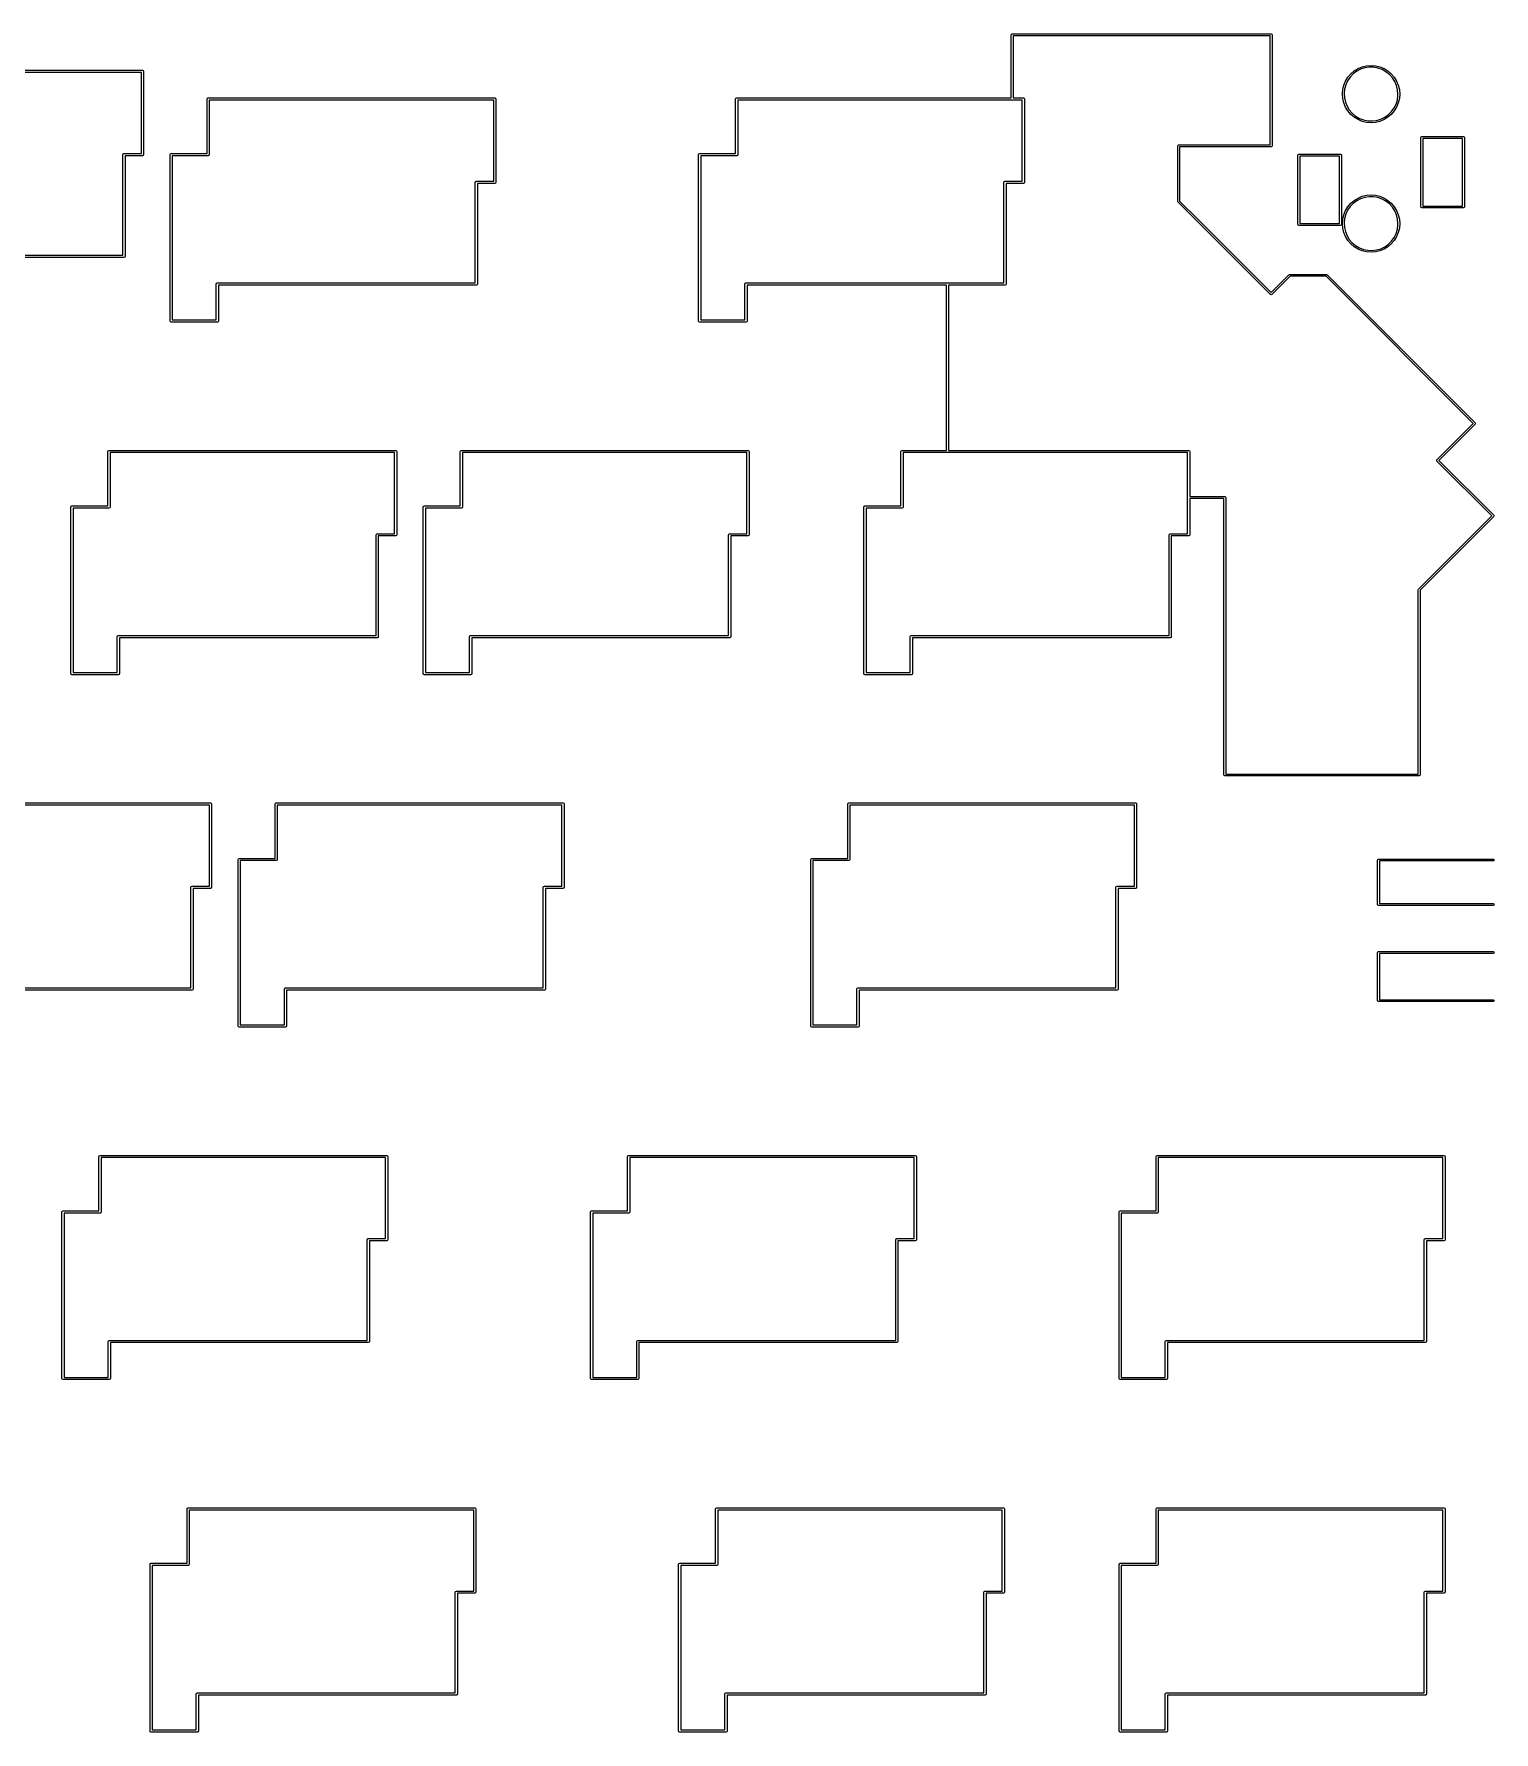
# Model space of a CAD drawing. Extents: x 11 to 426, y -338 to -15.
# Drawn here: x 347.1 to 426.1, y -110.7 to -18.9 of the extents above; entities that cross this region are included whole.
import ezdxf

# ---------------------------------------------------------------- set-up
doc = ezdxf.new("R2010")
doc.units = 0
doc.layers.add('BLACK', color=7, linetype='CONTINUOUS')

msp = doc.modelspace()

# ---------------------------------------------------------------- linework, layer by layer
at = {"layer": 'BLACK', "linetype": 'CONTINUOUS'}
for p, q in [((399.95, -19), (399.965, -18.9646)), ((399.95, -22.41), (399.95, -19)), ((399.965, -18.9646), (400, -18.95)), ((400, -18.95), (414, -18.95)), ((413.95, -19.05), (400.05, -19.05)), ((400.05, -19.05), (400.05, -22.41)), ((413.95, -24.95), (413.95, -19.05)), ((414, -18.95), (414.035, -18.9646)), ((414.035, -18.9646), (414.05, -19)), ((414.05, -19), (414.05, -25)), ((337.484, -20.9096), (352.984, -20.9096)), ((352.924, -21.0296), (337.544, -21.0296)), ((352.924, -25.4096), (352.924, -21.0296)), ((352.984, -20.9096), (353.027, -20.9272)), ((353.027, -20.9272), (353.044, -20.9696)), ((353.044, -20.9696), (353.044, -25.4696)), ((418.146, -21.2889), (418.304, -21.104)), ((418.304, -21.104), (418.489, -20.946)), ((418.625, -20.9688), (418.434, -21.112)), ((418.489, -20.946), (418.696, -20.8189)), ((418.836, -20.8587), (418.625, -20.9688)), ((418.696, -20.8189), (418.921, -20.7259)), ((419.063, -20.7846), (418.836, -20.8587)), ((418.921, -20.7259), (419.158, -20.6691)), ((419.299, -20.7486), (419.063, -20.7846)), ((419.158, -20.6691), (419.4, -20.65)), ((419.537, -20.7515), (419.299, -20.7486)), ((419.4, -20.65), (419.642, -20.6691)), ((419.772, -20.7933), (419.537, -20.7515)), ((419.642, -20.6691), (419.879, -20.7259)), ((419.996, -20.8729), (419.772, -20.7933)), ((419.879, -20.7259), (420.104, -20.8189)), ((420.205, -20.9881), (419.996, -20.8729)), ((420.104, -20.8189), (420.311, -20.946)), ((420.392, -21.1359), (420.205, -20.9881)), ((420.311, -20.946), (420.496, -21.104)), ((420.496, -21.104), (420.654, -21.2889)), ((417.853, -22.1645), (417.869, -21.9575)), ((417.869, -21.9575), (417.926, -21.721)), ((417.926, -21.721), (418.019, -21.4963)), ((417.971, -21.9274), (417.945, -22.1645)), ((418.035, -21.6976), (417.971, -21.9274)), ((418.019, -21.4963), (418.146, -21.2889)), ((418.135, -21.4813), (418.035, -21.6976)), ((418.269, -21.2844), (418.135, -21.4813)), ((418.434, -21.112), (418.269, -21.2844)), ((420.553, -21.3123), (420.392, -21.1359)), ((420.682, -21.5125), (420.553, -21.3123)), ((420.654, -21.2889), (420.781, -21.4963)), ((420.777, -21.7311), (420.682, -21.5125)), ((420.835, -21.9624), (420.777, -21.7311)), ((420.781, -21.4963), (420.874, -21.721)), ((420.855, -22.2), (420.835, -21.9624)), ((420.874, -21.721), (420.931, -21.9575)), ((420.931, -21.9575), (420.95, -22.2)), ((356.474, -22.47), (356.492, -22.4276)), ((356.474, -25.41), (356.474, -22.47)), ((356.492, -22.4276), (356.534, -22.41)), ((356.534, -22.41), (372.034, -22.41)), ((371.974, -22.53), (356.594, -22.53)), ((356.594, -22.53), (356.594, -25.47)), ((371.974, -26.91), (371.974, -22.53)), ((372.034, -22.41), (372.077, -22.4276)), ((372.077, -22.4276), (372.094, -22.47)), ((372.094, -22.47), (372.094, -26.97)), ((385.049, -22.47), (385.067, -22.4276)), ((385.049, -25.41), (385.049, -22.47)), ((385.067, -22.4276), (385.109, -22.41)), ((385.109, -22.41), (399.95, -22.41)), ((400.549, -22.53), (385.169, -22.53)), ((385.169, -22.53), (385.169, -25.47)), ((400.05, -22.41), (400.609, -22.41)), ((400.549, -26.91), (400.549, -22.53)), ((400.609, -22.41), (400.652, -22.4276)), ((400.652, -22.4276), (400.669, -22.47)), ((400.669, -22.47), (400.669, -26.97)), ((417.85, -22.2), (417.853, -22.1645)), ((417.869, -22.4425), (417.85, -22.2)), ((417.926, -22.679), (417.869, -22.4425)), ((418.019, -22.9037), (417.926, -22.679)), ((417.945, -22.1645), (417.959, -22.4025)), ((417.959, -22.4025), (418.012, -22.6351)), ((418.012, -22.6351), (418.101, -22.856)), ((418.146, -23.1111), (418.019, -22.9037)), ((418.101, -22.856), (418.226, -23.0593)), ((420.647, -22.9494), (420.753, -22.7356)), ((420.781, -22.9037), (420.654, -23.1111)), ((420.753, -22.7356), (420.822, -22.5075)), ((420.874, -22.679), (420.781, -22.9037)), ((420.822, -22.5075), (420.853, -22.2711)), ((420.853, -22.2711), (420.855, -22.2)), ((420.931, -22.4425), (420.874, -22.679)), ((420.95, -22.2), (420.931, -22.4425)), ((418.304, -23.296), (418.146, -23.1111)), ((418.226, -23.0593), (418.382, -23.2395)), ((418.489, -23.454), (418.304, -23.296)), ((418.382, -23.2395), (418.565, -23.3918)), ((418.696, -23.5811), (418.489, -23.454)), ((418.565, -23.3918), (418.771, -23.5121)), ((418.921, -23.6741), (418.696, -23.5811)), ((418.771, -23.5121), (418.994, -23.5972)), ((419.158, -23.7309), (418.921, -23.6741)), ((418.994, -23.5972), (419.228, -23.6447)), ((419.4, -23.75), (419.158, -23.7309)), ((419.228, -23.6447), (419.466, -23.6535)), ((419.642, -23.7309), (419.4, -23.75)), ((419.466, -23.6535), (419.703, -23.6232)), ((419.879, -23.6741), (419.642, -23.7309)), ((419.703, -23.6232), (419.931, -23.5547)), ((420.104, -23.5811), (419.879, -23.6741)), ((419.931, -23.5547), (420.145, -23.4498)), ((420.311, -23.454), (420.104, -23.5811)), ((420.145, -23.4498), (420.339, -23.3113)), ((420.496, -23.296), (420.311, -23.454)), ((420.339, -23.3113), (420.508, -23.143)), ((420.654, -23.1111), (420.496, -23.296)), ((420.508, -23.143), (420.647, -22.9494)), ((422.1, -24.55), (422.115, -24.5146)), ((422.1, -28.3), (422.1, -24.55)), ((422.115, -24.5146), (422.15, -24.5)), ((422.15, -24.5), (424.4, -24.5)), ((422.2, -24.6), (422.2, -28.25)), ((424.35, -24.6), (422.2, -24.6)), ((424.35, -28.25), (424.35, -24.6)), ((424.4, -24.5), (424.435, -24.5146)), ((424.435, -24.5146), (424.45, -24.55)), ((424.45, -24.55), (424.45, -28.3)), ((351.924, -25.4696), (351.942, -25.4272)), ((351.924, -30.9096), (351.924, -25.4696)), ((351.942, -25.4272), (351.984, -25.4096)), ((351.984, -25.4096), (352.924, -25.4096)), ((352.984, -25.5296), (352.044, -25.5296)), ((352.044, -25.5296), (352.044, -30.9696)), ((353.027, -25.512), (352.984, -25.5296)), ((353.044, -25.4696), (353.027, -25.512)), ((354.474, -25.47), (354.492, -25.4276)), ((354.474, -34.47), (354.474, -25.47)), ((354.492, -25.4276), (354.534, -25.41)), ((354.534, -25.41), (356.474, -25.41)), ((356.534, -25.53), (354.594, -25.53)), ((354.594, -25.53), (354.594, -34.41)), ((356.577, -25.5124), (356.534, -25.53)), ((356.594, -25.47), (356.577, -25.5124)), ((383.049, -25.47), (383.067, -25.4276)), ((383.049, -34.47), (383.049, -25.47)), ((383.067, -25.4276), (383.109, -25.41)), ((383.109, -25.41), (385.049, -25.41)), ((385.109, -25.53), (383.169, -25.53)), ((383.169, -25.53), (383.169, -34.41)), ((385.152, -25.5124), (385.109, -25.53)), ((385.169, -25.47), (385.152, -25.5124)), ((408.95, -25), (408.965, -24.9646)), ((408.95, -28), (408.95, -25)), ((408.965, -24.9646), (409, -24.95)), ((409, -24.95), (413.95, -24.95)), ((414, -25.05), (409.05, -25.05)), ((409.05, -25.05), (409.05, -27.9793)), ((414.035, -25.0354), (414, -25.05)), ((414.05, -25), (414.035, -25.0354)), ((415.45, -25.5), (415.465, -25.4646)), ((415.45, -29.25), (415.45, -25.5)), ((415.465, -25.4646), (415.5, -25.45)), ((415.5, -25.45), (417.75, -25.45)), ((415.55, -25.55), (415.55, -29.2)), ((417.7, -25.55), (415.55, -25.55)), ((417.7, -29.2), (417.7, -25.55)), ((417.75, -25.45), (417.785, -25.4646)), ((417.785, -25.4646), (417.8, -25.5)), ((417.8, -25.5), (417.8, -29.25)), ((370.974, -26.97), (370.992, -26.9276)), ((370.974, -32.41), (370.974, -26.97)), ((370.992, -26.9276), (371.034, -26.91)), ((371.034, -26.91), (371.974, -26.91)), ((372.034, -27.03), (371.094, -27.03)), ((371.094, -27.03), (371.094, -32.47)), ((372.077, -27.0124), (372.034, -27.03)), ((372.094, -26.97), (372.077, -27.0124)), ((399.549, -26.97), (399.567, -26.9276)), ((399.549, -32.41), (399.549, -26.97)), ((399.567, -26.9276), (399.609, -26.91)), ((399.609, -26.91), (400.549, -26.91)), ((400.609, -27.03), (399.669, -27.03)), ((399.669, -27.03), (399.669, -32.47)), ((400.652, -27.0124), (400.609, -27.03)), ((400.669, -26.97), (400.652, -27.0124)), ((408.965, -28.0354), (408.95, -28)), ((409.965, -29.0354), (408.965, -28.0354)), ((409.05, -27.9793), (410.035, -28.9646)), ((418.019, -28.4963), (418.146, -28.2889)), ((418.269, -28.2844), (418.135, -28.4813)), ((418.146, -28.2889), (418.304, -28.104)), ((418.434, -28.112), (418.269, -28.2844)), ((418.304, -28.104), (418.489, -27.946)), ((418.625, -27.9688), (418.434, -28.112)), ((418.489, -27.946), (418.696, -27.8189)), ((418.836, -27.8587), (418.625, -27.9688)), ((418.696, -27.8189), (418.921, -27.7259)), ((419.063, -27.7846), (418.836, -27.8587)), ((418.921, -27.7259), (419.158, -27.6691)), ((419.299, -27.7486), (419.063, -27.7846)), ((419.158, -27.6691), (419.4, -27.65)), ((419.537, -27.7515), (419.299, -27.7486)), ((419.4, -27.65), (419.642, -27.6691)), ((419.772, -27.7933), (419.537, -27.7515)), ((419.642, -27.6691), (419.879, -27.7259)), ((419.996, -27.8729), (419.772, -27.7933)), ((419.879, -27.7259), (420.104, -27.8189)), ((420.205, -27.9881), (419.996, -27.8729)), ((420.104, -27.8189), (420.311, -27.946)), ((420.392, -28.1359), (420.205, -27.9881)), ((420.311, -27.946), (420.496, -28.104)), ((420.553, -28.3123), (420.392, -28.1359)), ((420.496, -28.104), (420.654, -28.2889)), ((420.682, -28.5125), (420.553, -28.3123)), ((420.654, -28.2889), (420.781, -28.4963)), ((422.115, -28.3354), (422.1, -28.3)), ((422.15, -28.35), (422.115, -28.3354)), ((424.4, -28.35), (422.15, -28.35)), ((422.2, -28.25), (424.35, -28.25)), ((424.435, -28.3354), (424.4, -28.35)), ((424.45, -28.3), (424.435, -28.3354)), ((413.965, -33.0354), (409.965, -29.0354)), ((409.965, -29.0354), (409.965, -29.0354)), ((410.035, -28.9646), (410.035, -28.9646)), ((410.035, -28.9646), (414, -32.9293)), ((415.465, -29.2854), (415.45, -29.25)), ((415.5, -29.3), (415.465, -29.2854)), ((417.75, -29.3), (415.5, -29.3)), ((415.55, -29.2), (417.7, -29.2)), ((417.785, -29.2854), (417.75, -29.3)), ((417.8, -29.25), (417.785, -29.2854)), ((417.85, -29.2), (417.853, -29.1645)), ((417.869, -29.4425), (417.85, -29.2)), ((417.853, -29.1645), (417.869, -28.9575)), ((417.869, -28.9575), (417.926, -28.721)), ((417.926, -28.721), (418.019, -28.4963)), ((417.971, -28.9274), (417.945, -29.1645)), ((417.945, -29.1645), (417.959, -29.4025)), ((418.035, -28.6976), (417.971, -28.9274)), ((418.135, -28.4813), (418.035, -28.6976)), ((420.777, -28.7311), (420.682, -28.5125)), ((420.835, -28.9624), (420.777, -28.7311)), ((420.781, -28.4963), (420.874, -28.721)), ((420.822, -29.5075), (420.853, -29.2711)), ((420.855, -29.2), (420.835, -28.9624)), ((420.853, -29.2711), (420.855, -29.2)), ((420.874, -28.721), (420.931, -28.9575)), ((420.931, -28.9575), (420.95, -29.2)), ((420.95, -29.2), (420.931, -29.4425)), ((417.926, -29.679), (417.869, -29.4425)), ((418.019, -29.9037), (417.926, -29.679)), ((417.959, -29.4025), (418.012, -29.6351)), ((418.012, -29.6351), (418.101, -29.856)), ((418.146, -30.1111), (418.019, -29.9037)), ((418.101, -29.856), (418.226, -30.0593)), ((418.304, -30.296), (418.146, -30.1111)), ((418.226, -30.0593), (418.382, -30.2395)), ((418.382, -30.2395), (418.565, -30.3918)), ((420.339, -30.3113), (420.508, -30.143)), ((420.654, -30.1111), (420.496, -30.296)), ((420.508, -30.143), (420.647, -29.9494)), ((420.647, -29.9494), (420.753, -29.7356)), ((420.781, -29.9037), (420.654, -30.1111)), ((420.753, -29.7356), (420.822, -29.5075)), ((420.874, -29.679), (420.781, -29.9037)), ((420.931, -29.4425), (420.874, -29.679)), ((337.984, -30.9096), (351.924, -30.9096)), ((351.984, -31.0296), (338.044, -31.0296)), ((352.027, -31.012), (351.984, -31.0296)), ((352.044, -30.9696), (352.027, -31.012)), ((418.489, -30.454), (418.304, -30.296)), ((418.696, -30.5811), (418.489, -30.454)), ((418.565, -30.3918), (418.771, -30.5121)), ((418.921, -30.6741), (418.696, -30.5811)), ((418.771, -30.5121), (418.994, -30.5972)), ((419.158, -30.7309), (418.921, -30.6741)), ((418.994, -30.5972), (419.228, -30.6447)), ((419.4, -30.75), (419.158, -30.7309)), ((419.228, -30.6447), (419.466, -30.6535)), ((419.642, -30.7309), (419.4, -30.75)), ((419.466, -30.6535), (419.703, -30.6232)), ((419.879, -30.6741), (419.642, -30.7309)), ((419.703, -30.6232), (419.931, -30.5547)), ((420.104, -30.5811), (419.879, -30.6741)), ((419.931, -30.5547), (420.145, -30.4498)), ((420.311, -30.454), (420.104, -30.5811)), ((420.145, -30.4498), (420.339, -30.3113)), ((420.496, -30.296), (420.311, -30.454)), ((414, -32.9293), (414.965, -31.9646)), ((415.021, -32.05), (414.035, -33.0354)), ((414.965, -31.9646), (415, -31.95)), ((415, -31.95), (417, -31.95)), ((416.979, -32.05), (415.021, -32.05)), ((424.929, -40), (416.979, -32.05)), ((417, -31.95), (417.035, -31.9646)), ((417.035, -31.9646), (425.035, -39.9646)), ((356.974, -32.47), (356.992, -32.4276)), ((356.974, -34.41), (356.974, -32.47)), ((356.992, -32.4276), (357.034, -32.41)), ((357.034, -32.41), (370.974, -32.41)), ((371.034, -32.53), (357.094, -32.53)), ((357.094, -32.53), (357.094, -34.47)), ((371.077, -32.5124), (371.034, -32.53)), ((371.094, -32.47), (371.077, -32.5124)), ((385.549, -32.47), (385.567, -32.4276)), ((385.549, -34.41), (385.549, -32.47)), ((385.567, -32.4276), (385.609, -32.41)), ((385.609, -32.41), (399.549, -32.41)), ((396.45, -32.53), (385.669, -32.53)), ((385.669, -32.53), (385.669, -34.47)), ((396.45, -41.46), (396.45, -32.53)), ((399.609, -32.53), (396.55, -32.53)), ((396.55, -32.53), (396.55, -41.46)), ((399.652, -32.5124), (399.609, -32.53)), ((399.669, -32.47), (399.652, -32.5124)), ((413.975, -33.0396), (413.965, -33.0354)), ((414, -33.05), (413.975, -33.0396)), ((414.035, -33.0354), (414, -33.05)), ((354.492, -34.5124), (354.474, -34.47)), ((354.534, -34.53), (354.492, -34.5124)), ((357.034, -34.53), (354.534, -34.53)), ((354.594, -34.41), (356.974, -34.41)), ((357.077, -34.5124), (357.034, -34.53)), ((357.094, -34.47), (357.077, -34.5124)), ((383.067, -34.5124), (383.049, -34.47)), ((383.109, -34.53), (383.067, -34.5124)), ((385.609, -34.53), (383.109, -34.53)), ((383.169, -34.41), (385.549, -34.41)), ((385.652, -34.5124), (385.609, -34.53)), ((385.669, -34.47), (385.652, -34.5124)), ((423.965, -40.9646), (424.929, -40)), ((425.035, -40.0354), (424.035, -41.0354)), ((425.035, -39.9646), (425.035, -39.9646)), ((425.035, -39.9646), (425.05, -40)), ((425.05, -40), (425.035, -40.0354)), ((422.965, -41.9646), (423.965, -40.9646)), ((424.035, -41.0354), (423.071, -42)), ((423.965, -40.9646), (423.965, -40.9646)), ((424.035, -41.0354), (424.035, -41.0354)), ((351.114, -41.52), (351.132, -41.4776)), ((351.114, -44.46), (351.114, -41.52)), ((351.132, -41.4776), (351.174, -41.46)), ((351.174, -41.46), (366.674, -41.46)), ((366.614, -41.58), (351.234, -41.58)), ((351.234, -41.58), (351.234, -44.52)), ((366.614, -45.96), (366.614, -41.58)), ((366.674, -41.46), (366.717, -41.4776)), ((366.717, -41.4776), (366.734, -41.52)), ((366.734, -41.52), (366.734, -46.02)), ((370.164, -41.52), (370.182, -41.4776)), ((370.164, -44.46), (370.164, -41.52)), ((370.182, -41.4776), (370.224, -41.46)), ((370.224, -41.46), (385.724, -41.46)), ((385.664, -41.58), (370.284, -41.58)), ((370.284, -41.58), (370.284, -44.52)), ((385.664, -45.96), (385.664, -41.58)), ((385.724, -41.46), (385.767, -41.4776)), ((385.767, -41.4776), (385.784, -41.52)), ((385.784, -41.52), (385.784, -46.02)), ((393.984, -41.52), (394.002, -41.4776)), ((393.984, -44.46), (393.984, -41.52)), ((394.002, -41.4776), (394.044, -41.46)), ((394.044, -41.46), (396.45, -41.46)), ((409.484, -41.58), (394.104, -41.58)), ((394.104, -41.58), (394.104, -44.52)), ((396.55, -41.46), (409.544, -41.46)), ((409.484, -45.96), (409.484, -41.58)), ((409.544, -41.46), (409.587, -41.4776)), ((409.587, -41.4776), (409.604, -41.52)), ((409.604, -41.52), (409.604, -43.95)), ((422.95, -42), (422.965, -41.9646)), ((422.965, -42.0354), (422.95, -42)), ((425.929, -45), (422.965, -42.0354)), ((423.071, -42), (426.035, -44.9646)), ((409.604, -43.95), (411.5, -43.95)), ((411.45, -44.05), (409.604, -44.05)), ((409.604, -44.05), (409.604, -46.02)), ((411.45, -59), (411.45, -44.05)), ((411.5, -43.95), (411.535, -43.9646)), ((411.535, -43.9646), (411.55, -44)), ((411.55, -44), (411.55, -58.95)), ((349.114, -44.52), (349.132, -44.4776)), ((349.114, -53.52), (349.114, -44.52)), ((349.132, -44.4776), (349.174, -44.46)), ((349.174, -44.46), (351.114, -44.46)), ((351.174, -44.58), (349.234, -44.58)), ((349.234, -44.58), (349.234, -53.46)), ((351.217, -44.5624), (351.174, -44.58)), ((351.234, -44.52), (351.217, -44.5624)), ((368.164, -44.52), (368.182, -44.4776)), ((368.164, -53.52), (368.164, -44.52)), ((368.182, -44.4776), (368.224, -44.46)), ((368.224, -44.46), (370.164, -44.46)), ((370.224, -44.58), (368.284, -44.58)), ((368.284, -44.58), (368.284, -53.46)), ((370.267, -44.5624), (370.224, -44.58)), ((370.284, -44.52), (370.267, -44.5624)), ((391.984, -44.52), (392.002, -44.4776)), ((391.984, -53.52), (391.984, -44.52)), ((392.002, -44.4776), (392.044, -44.46)), ((392.044, -44.46), (393.984, -44.46)), ((394.044, -44.58), (392.104, -44.58)), ((392.104, -44.58), (392.104, -53.46)), ((394.087, -44.5624), (394.044, -44.58)), ((394.104, -44.52), (394.087, -44.5624)), ((426.035, -44.9646), (426.05, -45)), ((421.965, -48.9646), (425.929, -45)), ((426.035, -45.0354), (422.05, -49.0207)), ((426.05, -45), (426.035, -45.0354)), ((426.035, -45.0354), (426.035, -45.0354)), ((365.614, -46.02), (365.632, -45.9776)), ((365.614, -51.46), (365.614, -46.02)), ((365.632, -45.9776), (365.674, -45.96)), ((365.674, -45.96), (366.614, -45.96)), ((366.674, -46.08), (365.734, -46.08)), ((365.734, -46.08), (365.734, -51.52)), ((366.717, -46.0624), (366.674, -46.08)), ((366.734, -46.02), (366.717, -46.0624)), ((384.664, -46.02), (384.682, -45.9776)), ((384.664, -51.46), (384.664, -46.02)), ((384.682, -45.9776), (384.724, -45.96)), ((384.724, -45.96), (385.664, -45.96)), ((385.724, -46.08), (384.784, -46.08)), ((384.784, -46.08), (384.784, -51.52)), ((385.767, -46.0624), (385.724, -46.08)), ((385.784, -46.02), (385.767, -46.0624)), ((408.484, -46.02), (408.502, -45.9776)), ((408.484, -51.46), (408.484, -46.02)), ((408.502, -45.9776), (408.544, -45.96)), ((408.544, -45.96), (409.484, -45.96)), ((409.544, -46.08), (408.604, -46.08)), ((408.604, -46.08), (408.604, -51.52)), ((409.587, -46.0624), (409.544, -46.08)), ((409.604, -46.02), (409.587, -46.0624)), ((421.95, -49), (421.965, -48.9646)), ((421.95, -58.95), (421.95, -49)), ((422.05, -49.0207), (422.05, -59)), ((351.614, -51.52), (351.632, -51.4776)), ((351.614, -53.46), (351.614, -51.52)), ((351.632, -51.4776), (351.674, -51.46)), ((351.674, -51.46), (365.614, -51.46)), ((365.674, -51.58), (351.734, -51.58)), ((351.734, -51.58), (351.734, -53.52)), ((365.717, -51.5624), (365.674, -51.58)), ((365.734, -51.52), (365.717, -51.5624)), ((370.664, -51.52), (370.682, -51.4776)), ((370.664, -53.46), (370.664, -51.52)), ((370.682, -51.4776), (370.724, -51.46)), ((370.724, -51.46), (384.664, -51.46)), ((384.724, -51.58), (370.784, -51.58)), ((370.784, -51.58), (370.784, -53.52)), ((384.767, -51.5624), (384.724, -51.58)), ((384.784, -51.52), (384.767, -51.5624)), ((394.484, -51.52), (394.502, -51.4776)), ((394.484, -53.46), (394.484, -51.52)), ((394.502, -51.4776), (394.544, -51.46)), ((394.544, -51.46), (408.484, -51.46)), ((408.544, -51.58), (394.604, -51.58)), ((394.604, -51.58), (394.604, -53.52)), ((408.587, -51.5624), (408.544, -51.58)), ((408.604, -51.52), (408.587, -51.5624)), ((349.132, -53.5624), (349.114, -53.52)), ((349.174, -53.58), (349.132, -53.5624)), ((351.674, -53.58), (349.174, -53.58)), ((349.234, -53.46), (351.614, -53.46)), ((351.717, -53.5624), (351.674, -53.58)), ((351.734, -53.52), (351.717, -53.5624)), ((368.182, -53.5624), (368.164, -53.52)), ((368.224, -53.58), (368.182, -53.5624)), ((370.724, -53.58), (368.224, -53.58)), ((368.284, -53.46), (370.664, -53.46)), ((370.767, -53.5624), (370.724, -53.58)), ((370.784, -53.52), (370.767, -53.5624)), ((392.002, -53.5624), (391.984, -53.52)), ((392.044, -53.58), (392.002, -53.5624)), ((394.544, -53.58), (392.044, -53.58)), ((392.104, -53.46), (394.484, -53.46)), ((394.587, -53.5624), (394.544, -53.58)), ((394.604, -53.52), (394.587, -53.5624)), ((411.465, -59.0354), (411.45, -59)), ((411.5, -59.05), (411.465, -59.0354)), ((422, -59.05), (411.5, -59.05)), ((411.55, -58.95), (421.95, -58.95)), ((422.035, -59.0354), (422, -59.05)), ((422.05, -59), (422.035, -59.0354)), ((341.164, -60.51), (356.664, -60.51)), ((356.664, -60.51), (356.707, -60.5276)), ((356.707, -60.5276), (356.724, -60.57)), ((356.724, -60.57), (356.724, -65.07)), ((360.154, -60.57), (360.172, -60.5276)), ((360.154, -63.51), (360.154, -60.57)), ((360.172, -60.5276), (360.214, -60.51)), ((360.214, -60.51), (375.714, -60.51)), ((375.714, -60.51), (375.757, -60.5276)), ((375.757, -60.5276), (375.774, -60.57)), ((375.774, -60.57), (375.774, -65.07)), ((391.11, -60.57), (391.128, -60.5276)), ((391.11, -63.51), (391.11, -60.57)), ((391.128, -60.5276), (391.17, -60.51)), ((391.17, -60.51), (406.67, -60.51)), ((406.67, -60.51), (406.713, -60.5276)), ((406.713, -60.5276), (406.73, -60.57)), ((406.73, -60.57), (406.73, -65.07)), ((356.604, -60.63), (341.224, -60.63)), ((356.604, -65.01), (356.604, -60.63)), ((375.654, -60.63), (360.274, -60.63)), ((360.274, -60.63), (360.274, -63.57)), ((375.654, -65.01), (375.654, -60.63)), ((406.61, -60.63), (391.23, -60.63)), ((391.23, -60.63), (391.23, -63.57)), ((406.61, -65.01), (406.61, -60.63)), ((358.154, -63.57), (358.172, -63.5276)), ((358.154, -72.57), (358.154, -63.57)), ((358.172, -63.5276), (358.214, -63.51)), ((358.214, -63.51), (360.154, -63.51)), ((360.214, -63.63), (358.274, -63.63)), ((358.274, -63.63), (358.274, -72.51)), ((360.257, -63.6124), (360.214, -63.63)), ((360.274, -63.57), (360.257, -63.6124)), ((389.11, -63.57), (389.128, -63.5276)), ((389.11, -72.57), (389.11, -63.57)), ((389.128, -63.5276), (389.17, -63.51)), ((389.17, -63.51), (391.11, -63.51)), ((391.17, -63.63), (389.23, -63.63)), ((389.23, -63.63), (389.23, -72.51)), ((391.213, -63.6124), (391.17, -63.63)), ((391.23, -63.57), (391.213, -63.6124)), ((419.75, -63.6), (419.765, -63.5646)), ((419.75, -66), (419.75, -63.6)), ((419.765, -63.5646), (419.8, -63.55)), ((419.8, -63.55), (426, -63.55)), ((426, -63.65), (419.85, -63.65)), ((419.85, -63.65), (419.85, -65.95)), ((426, -63.55), (426.035, -63.5646)), ((426.035, -63.6354), (426, -63.65)), ((426.035, -63.5646), (426.05, -63.6)), ((426.05, -63.6), (426.035, -63.6354)), ((355.604, -65.07), (355.622, -65.0276)), ((355.604, -70.51), (355.604, -65.07)), ((355.622, -65.0276), (355.664, -65.01)), ((355.664, -65.01), (356.604, -65.01)), ((356.664, -65.13), (355.724, -65.13)), ((355.724, -65.13), (355.724, -70.57)), ((356.707, -65.1124), (356.664, -65.13)), ((356.724, -65.07), (356.707, -65.1124)), ((374.654, -65.07), (374.672, -65.0276)), ((374.654, -70.51), (374.654, -65.07)), ((374.672, -65.0276), (374.714, -65.01)), ((374.714, -65.01), (375.654, -65.01)), ((375.714, -65.13), (374.774, -65.13)), ((374.774, -65.13), (374.774, -70.57)), ((375.757, -65.1124), (375.714, -65.13)), ((375.774, -65.07), (375.757, -65.1124)), ((405.61, -65.07), (405.628, -65.0276)), ((405.61, -70.51), (405.61, -65.07)), ((405.628, -65.0276), (405.67, -65.01)), ((405.67, -65.01), (406.61, -65.01)), ((406.67, -65.13), (405.73, -65.13)), ((405.73, -65.13), (405.73, -70.57)), ((406.713, -65.1124), (406.67, -65.13)), ((406.73, -65.07), (406.713, -65.1124)), ((419.765, -66.0354), (419.75, -66)), ((419.8, -66.05), (419.765, -66.0354)), ((426, -66.05), (419.8, -66.05)), ((419.85, -65.95), (426, -65.95)), ((426, -65.95), (426.035, -65.9646)), ((426.035, -66.0354), (426, -66.05)), ((426.035, -65.9646), (426.05, -66)), ((426.05, -66), (426.035, -66.0354)), ((419.75, -68.6), (419.765, -68.5646)), ((419.75, -71.2), (419.75, -68.6)), ((419.765, -68.5646), (419.8, -68.55)), ((419.8, -68.55), (426, -68.55)), ((426, -68.65), (419.85, -68.65)), ((419.85, -68.65), (419.85, -71.15)), ((426, -68.55), (426.035, -68.5646)), ((426.035, -68.6354), (426, -68.65)), ((426.035, -68.5646), (426.05, -68.6)), ((426.05, -68.6), (426.035, -68.6354)), ((341.664, -70.51), (355.604, -70.51)), ((355.664, -70.63), (341.724, -70.63)), ((355.707, -70.6124), (355.664, -70.63)), ((355.724, -70.57), (355.707, -70.6124)), ((360.654, -70.57), (360.672, -70.5276)), ((360.654, -72.51), (360.654, -70.57)), ((360.672, -70.5276), (360.714, -70.51)), ((360.714, -70.51), (374.654, -70.51)), ((374.714, -70.63), (360.774, -70.63)), ((360.774, -70.63), (360.774, -72.57)), ((374.757, -70.6124), (374.714, -70.63)), ((374.774, -70.57), (374.757, -70.6124)), ((391.61, -70.57), (391.628, -70.5276)), ((391.61, -72.51), (391.61, -70.57)), ((391.628, -70.5276), (391.67, -70.51)), ((391.67, -70.51), (405.61, -70.51)), ((405.67, -70.63), (391.73, -70.63)), ((391.73, -70.63), (391.73, -72.57)), ((405.713, -70.6124), (405.67, -70.63)), ((405.73, -70.57), (405.713, -70.6124)), ((419.765, -71.2354), (419.75, -71.2)), ((419.8, -71.25), (419.765, -71.2354)), ((426, -71.25), (419.8, -71.25)), ((419.85, -71.15), (426, -71.15)), ((426, -71.15), (426.035, -71.1646)), ((426.035, -71.2354), (426, -71.25)), ((426.035, -71.1646), (426.05, -71.2)), ((426.05, -71.2), (426.035, -71.2354)), ((358.172, -72.6124), (358.154, -72.57)), ((358.214, -72.63), (358.172, -72.6124)), ((360.714, -72.63), (358.214, -72.63)), ((358.274, -72.51), (360.654, -72.51)), ((360.757, -72.6124), (360.714, -72.63)), ((360.774, -72.57), (360.757, -72.6124)), ((389.128, -72.6124), (389.11, -72.57)), ((389.17, -72.63), (389.128, -72.6124)), ((391.67, -72.63), (389.17, -72.63)), ((389.23, -72.51), (391.61, -72.51)), ((391.713, -72.6124), (391.67, -72.63)), ((391.73, -72.57), (391.713, -72.6124)), ((350.629, -79.62), (350.647, -79.5776)), ((350.629, -82.56), (350.629, -79.62)), ((350.647, -79.5776), (350.689, -79.56)), ((350.689, -79.56), (366.189, -79.56)), ((366.129, -79.68), (350.749, -79.68)), ((350.749, -79.68), (350.749, -82.62)), ((366.129, -84.06), (366.129, -79.68)), ((366.189, -79.56), (366.232, -79.5776)), ((366.232, -79.5776), (366.249, -79.62)), ((366.249, -79.62), (366.249, -84.12)), ((379.204, -79.62), (379.222, -79.5776)), ((379.204, -82.56), (379.204, -79.62)), ((379.222, -79.5776), (379.264, -79.56)), ((379.264, -79.56), (394.764, -79.56)), ((394.704, -79.68), (379.324, -79.68)), ((379.324, -79.68), (379.324, -82.62)), ((394.704, -84.06), (394.704, -79.68)), ((394.764, -79.56), (394.807, -79.5776)), ((394.807, -79.5776), (394.824, -79.62)), ((394.824, -79.62), (394.824, -84.12)), ((407.779, -79.62), (407.797, -79.5776)), ((407.779, -82.56), (407.779, -79.62)), ((407.797, -79.5776), (407.839, -79.56)), ((407.839, -79.56), (423.339, -79.56)), ((423.279, -79.68), (407.899, -79.68)), ((407.899, -79.68), (407.899, -82.62)), ((423.279, -84.06), (423.279, -79.68)), ((423.339, -79.56), (423.382, -79.5776)), ((423.382, -79.5776), (423.399, -79.62)), ((423.399, -79.62), (423.399, -84.12)), ((348.629, -82.62), (348.647, -82.5776)), ((348.647, -82.5776), (348.689, -82.56)), ((348.689, -82.56), (350.629, -82.56)), ((377.204, -82.62), (377.222, -82.5776)), ((377.222, -82.5776), (377.264, -82.56)), ((377.264, -82.56), (379.204, -82.56)), ((405.779, -82.62), (405.797, -82.5776)), ((405.797, -82.5776), (405.839, -82.56)), ((405.839, -82.56), (407.779, -82.56)), ((348.629, -91.62), (348.629, -82.62)), ((350.689, -82.68), (348.749, -82.68)), ((348.749, -82.68), (348.749, -91.56)), ((350.732, -82.6624), (350.689, -82.68)), ((350.749, -82.62), (350.732, -82.6624)), ((377.204, -91.62), (377.204, -82.62)), ((379.264, -82.68), (377.324, -82.68)), ((377.324, -82.68), (377.324, -91.56)), ((379.307, -82.6624), (379.264, -82.68)), ((379.324, -82.62), (379.307, -82.6624)), ((405.779, -91.62), (405.779, -82.62)), ((407.839, -82.68), (405.899, -82.68)), ((405.899, -82.68), (405.899, -91.56)), ((407.882, -82.6624), (407.839, -82.68)), ((407.899, -82.62), (407.882, -82.6624)), ((365.129, -84.12), (365.147, -84.0776)), ((365.129, -89.56), (365.129, -84.12)), ((365.147, -84.0776), (365.189, -84.06)), ((365.189, -84.06), (366.129, -84.06)), ((366.189, -84.18), (365.249, -84.18)), ((365.249, -84.18), (365.249, -89.62)), ((366.232, -84.1624), (366.189, -84.18)), ((366.249, -84.12), (366.232, -84.1624)), ((393.704, -84.12), (393.722, -84.0776)), ((393.704, -89.56), (393.704, -84.12)), ((393.722, -84.0776), (393.764, -84.06)), ((393.764, -84.06), (394.704, -84.06)), ((394.764, -84.18), (393.824, -84.18)), ((393.824, -84.18), (393.824, -89.62)), ((394.807, -84.1624), (394.764, -84.18)), ((394.824, -84.12), (394.807, -84.1624)), ((422.279, -84.12), (422.297, -84.0776)), ((422.279, -89.56), (422.279, -84.12)), ((422.297, -84.0776), (422.339, -84.06)), ((422.339, -84.06), (423.279, -84.06)), ((423.339, -84.18), (422.399, -84.18)), ((422.399, -84.18), (422.399, -89.62)), ((423.382, -84.1624), (423.339, -84.18)), ((423.399, -84.12), (423.382, -84.1624)), ((351.129, -89.62), (351.147, -89.5776)), ((351.129, -91.56), (351.129, -89.62)), ((351.147, -89.5776), (351.189, -89.56)), ((351.189, -89.56), (365.129, -89.56)), ((365.189, -89.68), (351.249, -89.68)), ((351.249, -89.68), (351.249, -91.62)), ((365.232, -89.6624), (365.189, -89.68)), ((365.249, -89.62), (365.232, -89.6624)), ((379.704, -89.62), (379.722, -89.5776)), ((379.704, -91.56), (379.704, -89.62)), ((379.722, -89.5776), (379.764, -89.56)), ((379.764, -89.56), (393.704, -89.56)), ((393.764, -89.68), (379.824, -89.68)), ((379.824, -89.68), (379.824, -91.62)), ((393.807, -89.6624), (393.764, -89.68)), ((393.824, -89.62), (393.807, -89.6624)), ((408.279, -89.62), (408.297, -89.5776)), ((408.279, -91.56), (408.279, -89.62)), ((408.297, -89.5776), (408.339, -89.56)), ((408.339, -89.56), (422.279, -89.56)), ((422.339, -89.68), (408.399, -89.68)), ((408.399, -89.68), (408.399, -91.62)), ((422.382, -89.6624), (422.339, -89.68)), ((422.399, -89.62), (422.382, -89.6624)), ((348.647, -91.6624), (348.629, -91.62)), ((348.689, -91.68), (348.647, -91.6624)), ((351.189, -91.68), (348.689, -91.68)), ((348.749, -91.56), (351.129, -91.56)), ((351.232, -91.6624), (351.189, -91.68)), ((351.249, -91.62), (351.232, -91.6624)), ((377.222, -91.6624), (377.204, -91.62)), ((377.264, -91.68), (377.222, -91.6624)), ((379.764, -91.68), (377.264, -91.68)), ((377.324, -91.56), (379.704, -91.56)), ((379.807, -91.6624), (379.764, -91.68)), ((379.824, -91.62), (379.807, -91.6624)), ((405.797, -91.6624), (405.779, -91.62)), ((405.839, -91.68), (405.797, -91.6624)), ((408.339, -91.68), (405.839, -91.68)), ((405.899, -91.56), (408.279, -91.56)), ((408.382, -91.6624), (408.339, -91.68)), ((408.399, -91.62), (408.382, -91.6624)), ((355.392, -98.67), (355.409, -98.6276)), ((355.392, -101.61), (355.392, -98.67)), ((355.409, -98.6276), (355.452, -98.61)), ((355.452, -98.61), (370.952, -98.61)), ((370.892, -98.73), (355.512, -98.73)), ((355.512, -98.73), (355.512, -101.67)), ((370.892, -103.11), (370.892, -98.73)), ((370.952, -98.61), (370.994, -98.6276)), ((370.994, -98.6276), (371.012, -98.67)), ((371.012, -98.67), (371.012, -103.17)), ((383.967, -98.67), (383.984, -98.6276)), ((383.967, -101.61), (383.967, -98.67)), ((383.984, -98.6276), (384.027, -98.61)), ((384.027, -98.61), (399.527, -98.61)), ((399.467, -98.73), (384.087, -98.73)), ((384.087, -98.73), (384.087, -101.67)), ((399.467, -103.11), (399.467, -98.73)), ((399.527, -98.61), (399.569, -98.6276)), ((399.569, -98.6276), (399.587, -98.67)), ((399.587, -98.67), (399.587, -103.17)), ((407.779, -98.67), (407.797, -98.6276)), ((407.779, -101.61), (407.779, -98.67)), ((407.797, -98.6276), (407.839, -98.61)), ((407.839, -98.61), (423.339, -98.61)), ((423.279, -98.73), (407.899, -98.73)), ((407.899, -98.73), (407.899, -101.67)), ((423.279, -103.11), (423.279, -98.73)), ((423.339, -98.61), (423.382, -98.6276)), ((423.382, -98.6276), (423.399, -98.67)), ((423.399, -98.67), (423.399, -103.17)), ((353.392, -101.67), (353.409, -101.628)), ((353.392, -110.67), (353.392, -101.67)), ((353.409, -101.628), (353.452, -101.61)), ((353.452, -101.61), (355.392, -101.61)), ((355.452, -101.73), (353.512, -101.73)), ((353.512, -101.73), (353.512, -110.61)), ((355.494, -101.712), (355.452, -101.73)), ((355.512, -101.67), (355.494, -101.712)), ((381.967, -101.67), (381.984, -101.628)), ((381.967, -110.67), (381.967, -101.67)), ((381.984, -101.628), (382.027, -101.61)), ((382.027, -101.61), (383.967, -101.61)), ((384.027, -101.73), (382.087, -101.73)), ((382.087, -101.73), (382.087, -110.61)), ((384.069, -101.712), (384.027, -101.73)), ((384.087, -101.67), (384.069, -101.712)), ((405.779, -101.67), (405.797, -101.628)), ((405.779, -110.67), (405.779, -101.67)), ((405.797, -101.628), (405.839, -101.61)), ((405.839, -101.61), (407.779, -101.61)), ((407.839, -101.73), (405.899, -101.73)), ((405.899, -101.73), (405.899, -110.61)), ((407.882, -101.712), (407.839, -101.73)), ((407.899, -101.67), (407.882, -101.712)), ((369.892, -103.17), (369.909, -103.128)), ((369.892, -108.61), (369.892, -103.17)), ((369.909, -103.128), (369.952, -103.11)), ((369.952, -103.11), (370.892, -103.11)), ((370.952, -103.23), (370.012, -103.23)), ((370.012, -103.23), (370.012, -108.67)), ((370.994, -103.212), (370.952, -103.23)), ((371.012, -103.17), (370.994, -103.212)), ((398.467, -103.17), (398.484, -103.128)), ((398.467, -108.61), (398.467, -103.17)), ((398.484, -103.128), (398.527, -103.11)), ((398.527, -103.11), (399.467, -103.11)), ((399.527, -103.23), (398.587, -103.23)), ((398.587, -103.23), (398.587, -108.67)), ((399.569, -103.212), (399.527, -103.23)), ((399.587, -103.17), (399.569, -103.212)), ((422.279, -103.17), (422.297, -103.128)), ((422.279, -108.61), (422.279, -103.17)), ((422.297, -103.128), (422.339, -103.11)), ((422.339, -103.11), (423.279, -103.11)), ((423.339, -103.23), (422.399, -103.23)), ((422.399, -103.23), (422.399, -108.67)), ((423.382, -103.212), (423.339, -103.23)), ((423.399, -103.17), (423.382, -103.212)), ((355.892, -108.67), (355.909, -108.628)), ((355.892, -110.61), (355.892, -108.67)), ((355.909, -108.628), (355.952, -108.61)), ((355.952, -108.61), (369.892, -108.61)), ((369.952, -108.73), (356.012, -108.73)), ((356.012, -108.73), (356.012, -110.67)), ((369.994, -108.712), (369.952, -108.73)), ((370.012, -108.67), (369.994, -108.712)), ((384.467, -108.67), (384.484, -108.628)), ((384.467, -110.61), (384.467, -108.67)), ((384.484, -108.628), (384.527, -108.61)), ((384.527, -108.61), (398.467, -108.61)), ((398.527, -108.73), (384.587, -108.73)), ((384.587, -108.73), (384.587, -110.67)), ((398.569, -108.712), (398.527, -108.73)), ((398.587, -108.67), (398.569, -108.712)), ((408.279, -108.67), (408.297, -108.628)), ((408.279, -110.61), (408.279, -108.67)), ((408.297, -108.628), (408.339, -108.61)), ((408.339, -108.61), (422.279, -108.61)), ((422.339, -108.73), (408.399, -108.73)), ((408.399, -108.73), (408.399, -110.67)), ((422.382, -108.712), (422.339, -108.73)), ((422.399, -108.67), (422.382, -108.712)), ((353.409, -110.712), (353.392, -110.67)), ((353.452, -110.73), (353.409, -110.712)), ((355.952, -110.73), (353.452, -110.73)), ((353.512, -110.61), (355.892, -110.61)), ((355.994, -110.712), (355.952, -110.73)), ((356.012, -110.67), (355.994, -110.712)), ((381.984, -110.712), (381.967, -110.67)), ((382.027, -110.73), (381.984, -110.712)), ((384.527, -110.73), (382.027, -110.73)), ((382.087, -110.61), (384.467, -110.61)), ((384.569, -110.712), (384.527, -110.73)), ((384.587, -110.67), (384.569, -110.712)), ((405.797, -110.712), (405.779, -110.67)), ((405.839, -110.73), (405.797, -110.712)), ((408.339, -110.73), (405.839, -110.73)), ((405.899, -110.61), (408.279, -110.61)), ((408.382, -110.712), (408.339, -110.73)), ((408.399, -110.67), (408.382, -110.712))]:
    msp.add_line(p, q, dxfattribs=at)

doc.saveas('drawing.dxf')
